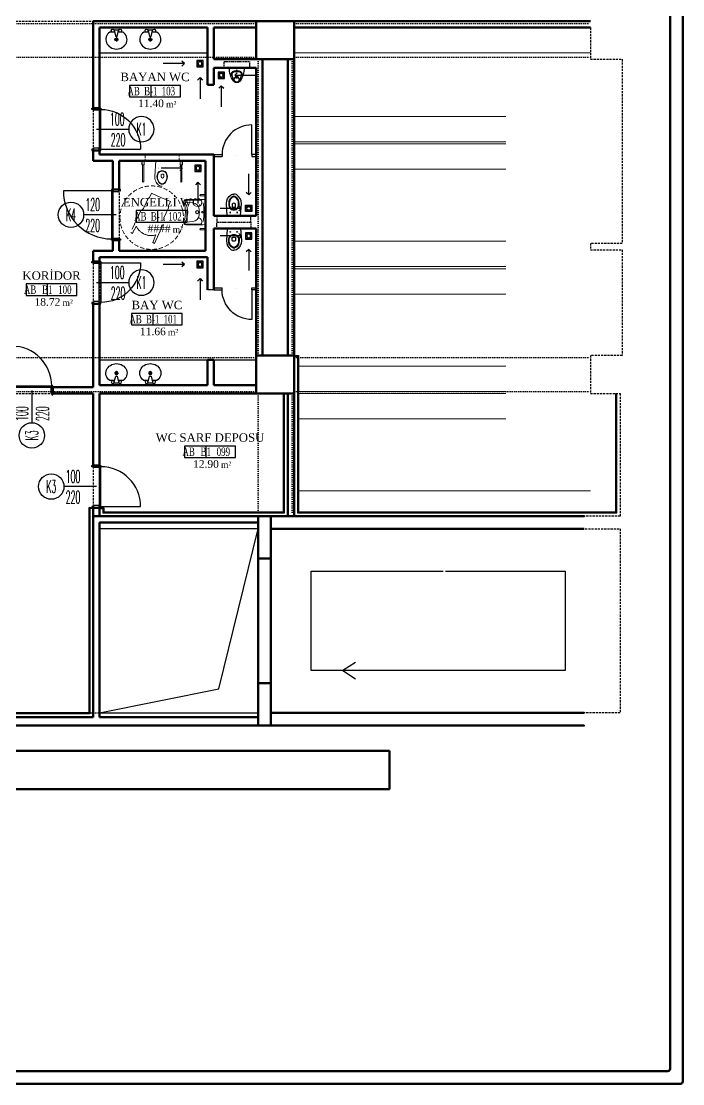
# Model space of a CAD drawing. Extents: x -228812 to 45006, y -308075 to -42938.
# Drawn here: x 37258 to 38821, y -49363 to -46851 of the extents above; entities that cross this region are included whole.
import ezdxf
from ezdxf.enums import TextEntityAlignment as Align

# ---------------------------------------------------------------- set-up
doc = ezdxf.new("R2010")
doc.units = 0
doc.header["$LTSCALE"] = 20
for name, pattern in [('( Hidden )', [0.375, 0.25, -0.125]), ('DOT', [0.25, 0, -0.25]), ('HIDDEN', [0.375, 0.25, -0.125])]:
    doc.linetypes.add(name, pattern=pattern)
doc.layers.get('0').update_dxf_attribs({"linetype": 'CONTINUOUS', "lineweight": 15})
doc.layers.get('DEFPOINTS').update_dxf_attribs({"linetype": 'CONTINUOUS'})
for name, color, linetype, lineweight in [('DUVAR', 7, 'CONTINUOUS', 60), ('KOLON', 7, 'CONTINUOUS', 50), ('tefris', 7, 'CONTINUOUS', 20), ('Y-TEFRIS ISLAK', 142, 'CONTINUOUS', 9)]:
    doc.layers.add(name, color=color, linetype=linetype, lineweight=lineweight)
for name, color, linetype in [('DUVAR-PANEL', 7, 'CONTINUOUS'), ('GOR', 7, 'CONTINUOUS'), ('KAPILAR', 5, 'CONTINUOUS'), ('KIRIS', 9, 'DOT'), ('MERD', 7, 'CONTINUOUS'), ('OK', 7, 'CONTINUOUS'), ('ROOM', 7, 'CONTINUOUS'), ('ROOM-T', 7, 'CONTINUOUS'), ('SIVA', 7, 'CONTINUOUS'), ('TEFRIS SIHHI', 7, 'CONTINUOUS')]:
    doc.layers.add(name, color=color, linetype=linetype)
doc.styles.add('OLC-200', font='tromans.shx', dxfattribs={"width": 0.5, "height": 0.2})
doc.styles.add('OLC-50', font='romans.shx', dxfattribs={"width": 0.5, "height": 0.15})
doc.styles.add('YAZI', font='times.ttf')

# ---------------------------------------------------------------- blocks, each defined once
blk = doc.blocks.new('*U663')
at = {"color": 0}
for p, q in [((-3, 18), (-3, 112)), ((-87, 18), (-87, 14)), ((-50, 7.5), (-50, 7.5)), ((-13, 18), (-13, 14))]:
    blk.add_line(p, q, dxfattribs=at)
at = {"color": 0, "linetype": 'DOT', "ltscale": 20}
blk.add_line((-100, 0), (0, 0), dxfattribs=at)
at = {"color": 0, "lineweight": -3}
for points in [[(-100, 15), (-100, 18), (-97, 18), (-97, 14), (-95, 14), (-95, 1), (-97, 1), (-97, -3), (-100, -3), (-100, 0)], [(0, 15), (0, 18), (-3, 18), (-3, 14), (-5, 14), (-5, 1), (-3, 1), (-3, -3), (0, -3), (0, 0)]]:
    blk.add_lwpolyline(points, dxfattribs=at)
at = {"color": 0}
blk.add_lwpolyline([(-97, 18), (-97, 14), (-3, 14), (-3, 18)], close=True, dxfattribs=at)
at = {"color": 16}
blk.add_lwpolyline([(-50, 7.5), (-50, -69)], dxfattribs=at)
blk.add_circle((-50, -99), 30, dxfattribs=at)
at = {"color": 0}
blk.add_arc((-3, 18), 94, 90, 180, dxfattribs=at)
at = {"color": 16, "style": 'OLC-50', "width": 0.45}
blk.add_attdef('GEN', text='', height=30, rotation=90, dxfattribs=at).set_placement((-50, -65), align=Align.BOTTOM_LEFT)
blk.add_attdef('YUK', text='', height=30, rotation=90, dxfattribs=at).set_placement((-40, -65), align=Align.TOP_LEFT)
at = {"style": 'OLC-50', "width": 0.5, "flags": 1}
for tag, p in [('KABLOK', (-158.3, -83.8)), ('KAMAHKOD', (-53.9, -83.8)), ('KAMAHNO', (-165.2, -120.6)), ('KAMAHAD', (-49.6, -120)), ('KARENK', (-52.6, -154.8)), ('DUVKA', (-158.6, -156)), ('KATIP', (-158.1, -194)), ('KASAMAL', (-53.9, -189.6)), ('KASARENK', (-53.5, -229)), ('KAMAL', (-158.7, -233)), ('MENFEZ', (-160, -268.9)), ('YANGIN', (-54.2, -266.9)), ('ACILYON', (-162.7, -303.5)), ('CEKIT', (-56.3, -303.2)), ('CARPTEK', (-165, -337.4)), ('FOTOSEL', (-56.8, -337.1)), ('PBAR', (-163.2, -371.1)), ('KONTROL', (-57, -371.1))]:
    blk.add_attdef(tag, p, '', height=30, dxfattribs=at)
at = {"color": 16, "style": 'OLC-50', "width": 0.45}
blk.add_attdef('POZ', text='', height=30, rotation=90, dxfattribs=at).set_placement((-50, -99), align=Align.MIDDLE_CENTER)
blk = doc.blocks.new('ROOMNAME')
at = {"color": 0}
blk.add_line((0, 13.5), (0, -13.5), dxfattribs=at)
blk.add_lwpolyline([(-50, 13.5), (-50, -13.5), (70, -13.5), (70, 13.5)], close=True, dxfattribs=at)
at = {"color": 0, "insert": (36, -30.8), "char_height": 15, "width": 39.826, "attachment_point": 4, "style": 'YAZI'}
blk.add_mtext('m²', dxfattribs=at)
at = {"color": 0, "style": 'YAZI'}
for tag, p in [('KOD', (-25, 0)), ('NO', (35, 0))]:
    blk.add_attdef(tag, text='', height=20, dxfattribs=at).set_placement(p, align=Align.MIDDLE_CENTER)
blk.add_attdef('ALAN', text='', height=18, dxfattribs=at).set_placement((31, -29), align=Align.MIDDLE_RIGHT)
at = {"color": 0, "style": 'YAZI', "flags": 1}
for tag, p in [('ALANIHALE', (10, -51.3)), ('CEVRE', (8.8, -70.9))]:
    blk.add_attdef(tag, text='', height=15, dxfattribs=at).set_placement(p, align=Align.MIDDLE_CENTER)
at = {"color": 0, "style": 'OLC-200', "width": 0.5, "flags": 1}
for tag, p in [('DOS', (-43.9, -102.9)), ('SUP', (-12.3, -102.9)), ('DUV', (15.1, -102.9)), ('TAV', (42.4, -102.9)), ('KTIP1', (-43.9, -131.5)), ('KTIP2', (6.1, -131.5)), ('KTIP3', (56.1, -131.5)), ('KTIP1S', (-43.9, -160.1)), ('KTIP2S', (6.1, -160.1)), ('KTIP3S', (56.1, -160.1)), ('PTIP1', (-43.9, -188.6)), ('PTIP2', (6.1, -188.6)), ('PTIP3', (56.1, -188.6)), ('PTIP1S', (-43.9, -217.2)), ('PTIP2S', (6.1, -217.2)), ('PTIP3S', (56.1, -217.2)), ('KISI', (-43.9, -245.8)), ('KW', (6.1, -245.8)), ('ISI', (56.1, -245.8))]:
    blk.add_attdef(tag, p, '', height=15, dxfattribs=at)
at = {"layer": 'ROOM-T', "color": 9, "style": 'YAZI'}
blk.add_attdef('MAHALADI', text='', height=20, dxfattribs=at).set_placement((10, 33.5), align=Align.MIDDLE_CENTER)
blk = doc.blocks.new('K070-PANEL')
at = {"color": 0}
for p, q in [((80, 0), (80, -5)), ((45, -2.5), (45, -2.5))]:
    blk.add_line(p, q, dxfattribs=at)
blk.add_lwpolyline([(10, 0), (10, 70, -0.414214), (80, 0)], format="xyb", dxfattribs=at)
blk.add_lwpolyline([(0, 0), (10, 0), (10, -5), (0, -5)], dxfattribs=at)
blk = doc.blocks.new('ENGELLI LAV')
at = {"layer": 'Y-TEFRIS ISLAK'}
for p, q in [((-29.5, 0), (29.5, 0)), ((-41.5, -1.5), (-41.5, -11.4)), ((-38.3, -1.5), (-38.3, -11.4)), ((-23.9, -8.1), (-20.5, -8.6)), ((-15.3, -12.1), (-13.7, -15)), ((15.2, -12.2), (13.6, -15.1)), ((23.9, -8.3), (20.5, -8.7)), ((38.8, -1.5), (38.8, -11.4)), ((42, -1.5), (42, -11.4)), ((-23.7, -45.1), (-22.3, -29.8)), ((23.4, -45.3), (22.1, -30))]:
    blk.add_line(p, q, dxfattribs=at)
for points in [[(-36.2, -1.5), (-36.2, 0), (-43.4, 0), (-43.4, -1.5)], [(36.6, -1.5), (36.6, 0), (43.8, 0), (43.8, -1.5)]]:
    blk.add_lwpolyline(points, close=True, dxfattribs=at)
for centre, radius in [((-0.1, -19.3), 3.75), ((0, -7.1), 1.75)]:
    blk.add_circle(centre, radius, dxfattribs=at)
for centre, radius, start, end in [((568.8, -27.2), 599, 177.4, 181.8173), ((-39.9, -11.4), 1.6, 180, 360), ((569.3, -27.2), 598, 178.5412, 181.8172), ((-24.5, -12.1), 4, 82.2339, 178.5412), ((-0.6, -178.4), 175, 89.7904, 97.1221), ((-5.4, -31.4), 17, 96.8552, 174.7438), ((-21.5, -15.5), 7, 28.9261, 82.2339), ((-12.4, -14.3), 1.5, 208.9261, 292.2813), ((-0.3, -74.1), 60, 89.7904, 96.8552), ((-0.6, -178.4), 175, 82.4588, 89.7904), ((-0.3, -74.1), 60, 82.7257, 89.7904), ((5.2, -31.4), 17, 4.8371, 82.7257), ((12.3, -14.4), 1.5, 247.2996, 330.6548), ((21.4, -15.6), 7, 97.3469, 150.6548), ((24.4, -12.2), 4, 1.0396, 97.3469), ((-569.5, -23), 598, 357.7636, 1.0396), ((-569, -23), 599, 357.7635, 2.2016), ((40.4, -11.4), 1.6, 180, 360), ((-24.9, -46), 5, 181.8173, 288.6082), ((-22.9, -45.2), 5.53, 189.5581, 271.4313), ((-21.7, -45.3), 2, 174.7438, 292.6634), ((-0.9, -117.1), 70, 89.3812, 108.6082), ((-0.3, -83.7), 42, 89.7904, 119.5014), ((0.1, -117.1), 70, 70.9727, 90.1997), ((-0.3, -83.7), 42, 60.0795, 89.7904), ((21.4, -45.5), 2, 246.9175, 4.8371), ((22.6, -45.4), 5.53, 268.1496, 350.0227), ((24.5, -46.2), 5, 250.9727, 357.7635)]:
    blk.add_arc(centre, radius, start, end, dxfattribs=at)
blk = doc.blocks.new('ENGELLI KL')
at = {"layer": 'Y-TEFRIS ISLAK'}
for p, q in [((-9.3, 46.5), (-48.6, 46.5)), ((-9.3, 43.7), (-48.6, 43.7)), ((-0.3, 47.7), (-9.3, 47.7)), ((-9.3, 47.4), (-9.3, 47.7)), ((-0.3, 47.4), (-9.3, 47.4)), ((-9.3, 42.8), (-9.3, 47.4)), ((-0.3, 42.8), (-9.3, 42.8)), ((-9.3, 42.5), (-9.3, 42.8)), ((-0.3, 42.5), (-9.3, 42.5)), ((-0.3, 39.8), (-0.3, 49.7)), ((-0.3, 49.7), (0, 49.7)), ((-0.3, 39.8), (0, 39.8)), ((0, 39.8), (0, 49.7)), ((-40.6, 0.7), (-40.6, 0.6)), ((-40.6, 0.4), (-40.6, 0.6)), ((-33.1, 3.7), (-37.6, 3.7)), ((-31.6, 0.6), (-31.6, 2.2)), ((-31.6, 0.6), (-31.6, -1.1)), ((0, -15), (0, 15)), ((-33.1, -2.6), (-37.6, -2.6)), ((0, -15), (-36.1, -17.7)), ((-9.3, -43.7), (-48.6, -43.7)), ((-9.3, -46.5), (-48.6, -46.5)), ((-0.3, -42.5), (-9.3, -42.5)), ((-9.3, -42.5), (-9.3, -42.8)), ((-0.3, -42.8), (-9.3, -42.8)), ((-9.3, -42.8), (-9.3, -47.4)), ((-0.3, -47.4), (-9.3, -47.4)), ((-9.3, -47.4), (-9.3, -47.7)), ((-0.3, -47.7), (-9.3, -47.7)), ((-0.3, -39.8), (-0.3, -49.7)), ((-0.3, -39.8), (0, -39.8)), ((-0.3, -49.7), (0, -49.7)), ((0, -39.8), (0, -49.7))]:
    blk.add_line(p, q, dxfattribs=at)
at = {"layer": 'Y-TEFRIS ISLAK', "linetype": 'DOT'}
for p, q in [((-14.9, 7.8), (-19.1, 7.8)), ((-17, 9.6), (-17, 6.2)), ((-14.9, -7.8), (-19.1, -7.8)), ((-17, -9.6), (-17, -6.2))]:
    blk.add_line(p, q, dxfattribs=at)
at = {"layer": 'Y-TEFRIS ISLAK', "linetype": 'HIDDEN'}
blk.add_lwpolyline([(0, -40), (15, -40), (15, 40), (0, 40)], dxfattribs=at)
at = {"layer": 'Y-TEFRIS ISLAK'}
for points in [[(-60, 0, 0, 0, -0.239771), (-53.8, 12.1, 0.8, 0.8, 0)], [(-60, 0, 0, 0, 0.239771), (-53.8, -12.1, 0.8, 0.8, 0)], [(-54.5, 11.6, 0, 0, -0.184999), (-36.1, 17.7, 0.8, 0.8, 0)], [(0, 15, 0, 0, 0), (-36.1, 17.7, 0.8, 0.8, 0)], [(-54.5, -11.6, 0, 0, 0.184999), (-36.1, -17.7, 0.8, 0.8, 0)], [(0, -15, 0, 0, 0), (-36.1, -17.7, 0.8, 0.8, 0)]]:
    blk.add_lwpolyline(points, format="xyseb", dxfattribs=at)
at = {"layer": 'Y-TEFRIS ISLAK', "linetype": 'DOT'}
for centre in [(-17, 7.8), (-17, -7.8)]:
    blk.add_circle(centre, 0.75, dxfattribs=at)
at = {"layer": 'Y-TEFRIS ISLAK'}
for centre, radius, start, end in [((-48.6, 45.1), 1.4, 89.9999, 269.9999), ((-45, 0), 15, 180, 233.9334), ((-45, 0), 10, 126.0665, 180), ((-45, 0), 10, 180, 233.9334), ((-45, 0), 9, 126.0665, 180), ((-45, 0), 9, 180, 233.9334), ((-37.9, -9.7), 22, 73.2154, 126.0665), ((-37.9, -9.7), 21, 73.2154, 126.0665), ((-37.6, 0.7), 3, 90, 180), ((-37.6, 0.4), 3, 180, 270), ((-33.1, 2.2), 1.5, 360, 90), ((-35, -0.1), 11, 45.5549, 73.2154), ((-35, -0.1), 12, 45.5549, 73.2154), ((-33.6, 1.4), 8.9, 358.364, 45.5549), ((-33.6, 1.4), 9.9, 358.364, 45.5549), ((14.5, 0), 39.2, 178.364, 180), ((14.5, 0), 39.2, 180, 181.6359), ((14.5, 0), 38.2, 178.364, 180), ((14.5, 0), 38.2, 180, 181.6359), ((-37.4, 9.3), 27, 230.8256, 272.7501), ((-37.9, 9.7), 22, 233.9334, 286.7845), ((-37.9, 9.7), 21, 233.9334, 286.7845), ((-33.1, -1.1), 1.5, 270, 360), ((-35, 0.1), 11, 286.7845, 314.445), ((-35, 0.1), 12, 286.7845, 314.445), ((-33.6, -1.4), 8.9, 314.445, 1.6359), ((-33.6, -1.4), 9.9, 314.445, 1.6359), ((-48.6, -45.1), 1.4, 90.0001, 270.0001)]:
    blk.add_arc(centre, radius, start, end, dxfattribs=at)
blk = doc.blocks.new('ENGELLI CEMBER')
at = {"layer": 'tefris', "color": 0, "linetype": 'HIDDEN', "ltscale": 10}
blk.add_lwpolyline([(-38.8, -17.5, -0.174584), (-40.8, 9.7), (-49.7, 5.7), (-51, 5.9), (-58.9, 2.4), (-60.7, 6.4), (-6.7, 30.7), (-5.4, 28), (-2.5, 29.3), (-0.5, 28.9), (23.5, 39.7), (27.7, 39.4), (37.9, 44), (48, 21.7), (58.1, -0.7), (47.9, -5.3), (45.3, -8.7), (21.4, -19.5), (20.3, -21.2), (17.4, -22.6), (18.6, -25.3), (-35.4, -49.7), (-37.2, -45.7), (-29.3, -42.2), (-28.6, -41), (-19.7, -37, -0.174584)], format="xyb", close=True, dxfattribs=at)
at = {"layer": 'tefris', "color": 0, "linetype": 'HIDDEN', "ltscale": 2}
blk.add_circle((0, 0), 75, dxfattribs=at)
blk = doc.blocks.new('SUZGEC')
at = {"color": 0, "linetype": 'ByBlock', "ltscale": 0.3, "extrusion": (0, 0, -1)}
blk.add_lwpolyline([(0, 0), (-15, 0), (-15, 15), (0, 15)], close=True, dxfattribs=at)
for radius in [7.03, 4.37]:
    blk.add_circle((-7.5, 7.5), radius, dxfattribs=at)
blk = doc.blocks.new('EGIM-OK')
at = {"color": 0, "ltscale": 200}
for points in [[(50, 0), (0, 0)], [(50, 0), (44.2, 5.9)], [(50, 0), (44.2, -5.9)]]:
    blk.add_lwpolyline(points, dxfattribs=at)
blk = doc.blocks.new('LAVABO UMUMI')
at = {"color": 0, "ltscale": 200}
for p, q in [((-22.8, -5.7), (-22.8, 5.7)), ((-7, 1.7), (-21, 5.2)), ((-17.5, 15.7), (-17.5, 4.4)), ((-7, -1.8), (-7, 1.7)), ((-4.5, 0), (4.5, 0)), ((0, 0), (0, 4.5)), ((-21, -5.2), (-7, -1.8)), ((-17.5, -4.4), (-17.5, -15.7)), ((0, 0), (0, -4.5))]:
    blk.add_line(p, q, dxfattribs=at)
for centre in [(-21, 8.7), (0, 0), (-21, -8.8)]:
    blk.add_circle(centre, 3.5, dxfattribs=at)
blk.add_ellipse((0, 0), major_axis=(0, 25), ratio=0.9, start_param=2.25047, end_param=7.174308, dxfattribs=at)
blk = doc.blocks.new('KLOZET')
at = {"color": 0, "extrusion": (0, 0, -1)}
for p, q in [((0, 15.5), (0, -15.5)), ((0, -15.5), (-29, -17.7))]:
    blk.add_line(p, q, dxfattribs=at)
at = {"color": 0, "linetype": 'HIDDEN', "ltscale": 0.5}
blk.add_lwpolyline([(0, -40), (15, -40), (15, 40), (0, 40)], dxfattribs=at)
at = {"color": 0, "extrusion": (0, 0, -1)}
for points in [[(0, 15.5), (29, 17.7, -0.251194), (50.1, 6.4, -0.116101), (51.5, 0, -0.116101)], [(27.9, 4.2, -0.506507), (27.9, -4.2, -1.085217)], [(27.9, -4.2), (21.5, -4.2, -0.414214), (20.5, -3.2), (20.5, 3.2, -0.414214), (21.5, 4.2), (27.9, 4.2)]]:
    blk.add_lwpolyline(points, format="xyb", dxfattribs=at)
for points in [[(46.3, 0, -0.068595), (45.8, -2.2, -0.325495), (28.9, -12.2), (25.3, -12.2, -0.336667), (13.9, -2.3), (13.9, 0), (13.9, 2.3, -0.336667), (25.3, 12.2), (28.9, 12.2, -0.325495), (45.8, 2.2, -0.068595)], [(45.1, 0, -0.064612), (44.7, -1.8, -0.325625), (29, -11), (25.3, -11, -0.332728), (15.1, -2.2), (15.1, 0), (15.1, 2.2, -0.332728), (25.3, 11), (29, 11, -0.325625), (44.7, 1.8, -0.064612)]]:
    blk.add_lwpolyline(points, format="xyb", close=True, dxfattribs=at)
for centre in [(8, 7.8), (8, -8.5)]:
    blk.add_circle(centre, 0.8, dxfattribs=at)
for centre, radius, start, end in [((37.2, -0.2), 14.3, 334.2235, 0.7134), ((28.9, 7.6), 25.4, 270.0429, 326.4453)]:
    blk.add_arc(centre, radius, start, end, dxfattribs=at)
blk = doc.blocks.new('*U657')
at = {"color": 0}
for p, q in [((-97, 18), (-97, 112)), ((-87, 18), (-87, 14)), ((-50, 7.5), (-50, 7.5)), ((-13, 18), (-13, 14))]:
    blk.add_line(p, q, dxfattribs=at)
at = {"color": 0, "linetype": 'DOT', "ltscale": 20}
blk.add_line((0, 0), (-100, 0), dxfattribs=at)
at = {"color": 16}
blk.add_lwpolyline([(-50, 7.5), (-50, 84)], dxfattribs=at)
at = {"color": 0, "lineweight": -3}
for points in [[(-100, 15), (-100, 18), (-97, 18), (-97, 14), (-95, 14), (-95, 1), (-97, 1), (-97, -3), (-100, -3), (-100, 0)], [(0, 15), (0, 18), (-3, 18), (-3, 14), (-5, 14), (-5, 1), (-3, 1), (-3, -3), (0, -3), (0, 0)]]:
    blk.add_lwpolyline(points, dxfattribs=at)
at = {"color": 0}
blk.add_lwpolyline([(-3, 18), (-3, 14), (-97, 14), (-97, 18)], close=True, dxfattribs=at)
at = {"color": 16}
blk.add_circle((-50, 114), 30, dxfattribs=at)
at = {"color": 0}
blk.add_arc((-97, 18), 94, 0, 90, dxfattribs=at)
at = {"color": 16, "style": 'OLC-50', "width": 0.45}
blk.add_attdef('POZ', text='', height=30, rotation=270, dxfattribs=at).set_placement((-50, 114), align=Align.MIDDLE_CENTER)
blk.add_attdef('YUK', text='', height=30, rotation=270, dxfattribs=at).set_placement((-60, 80), align=Align.TOP_LEFT)
blk.add_attdef('GEN', text='', height=30, rotation=270, dxfattribs=at).set_placement((-50, 80), align=Align.BOTTOM_LEFT)
at = {"style": 'OLC-50', "width": 0.5, "flags": 1}
for tag, p in [('KABLOK', (-158.3, -83.8)), ('KAMAHKOD', (-53.9, -83.8)), ('KAMAHNO', (-165.2, -120.6)), ('KAMAHAD', (-49.6, -120)), ('KARENK', (-52.6, -154.8)), ('DUVKA', (-158.6, -156)), ('KATIP', (-158.1, -194)), ('KASAMAL', (-53.9, -189.6)), ('KASARENK', (-53.5, -229)), ('KAMAL', (-158.7, -233)), ('MENFEZ', (-160, -268.9)), ('YANGIN', (-54.2, -266.9)), ('ACILYON', (-162.7, -303.5)), ('CEKIT', (-56.3, -303.2)), ('CARPTEK', (-165, -337.4)), ('FOTOSEL', (-56.8, -337.1)), ('PBAR', (-163.2, -371.1)), ('KONTROL', (-57, -371.1))]:
    blk.add_attdef(tag, p, '', height=30, dxfattribs=at)
blk = doc.blocks.new('*U656')
at = {"color": 0}
for p, q in [((-3, 18), (-3, 112)), ((-87, 18), (-87, 14)), ((-50, 7.5), (-50, 7.5)), ((-13, 18), (-13, 14))]:
    blk.add_line(p, q, dxfattribs=at)
at = {"color": 0, "linetype": 'DOT', "ltscale": 20}
blk.add_line((-100, 0), (0, 0), dxfattribs=at)
at = {"color": 16}
blk.add_lwpolyline([(-50, 7.5), (-50, 84)], dxfattribs=at)
at = {"color": 0, "lineweight": -3}
for points in [[(-100, 15), (-100, 18), (-97, 18), (-97, 14), (-95, 14), (-95, 1), (-97, 1), (-97, -3), (-100, -3), (-100, 0)], [(0, 15), (0, 18), (-3, 18), (-3, 14), (-5, 14), (-5, 1), (-3, 1), (-3, -3), (0, -3), (0, 0)]]:
    blk.add_lwpolyline(points, dxfattribs=at)
at = {"color": 0}
blk.add_lwpolyline([(-97, 18), (-97, 14), (-3, 14), (-3, 18)], close=True, dxfattribs=at)
at = {"color": 16}
blk.add_circle((-50, 114), 30, dxfattribs=at)
at = {"color": 0}
blk.add_arc((-3, 18), 94, 90, 180, dxfattribs=at)
at = {"color": 16, "style": 'OLC-50', "width": 0.45}
blk.add_attdef('POZ', text='', height=30, rotation=270, dxfattribs=at).set_placement((-50, 114), align=Align.MIDDLE_CENTER)
blk.add_attdef('YUK', text='', height=30, rotation=270, dxfattribs=at).set_placement((-60, 80), align=Align.TOP_LEFT)
blk.add_attdef('GEN', text='', height=30, rotation=270, dxfattribs=at).set_placement((-50, 80), align=Align.BOTTOM_LEFT)
at = {"style": 'OLC-50', "width": 0.5, "flags": 1}
for tag, p in [('KABLOK', (-158.3, -83.8)), ('KAMAHKOD', (-53.9, -83.8)), ('KAMAHNO', (-165.2, -120.6)), ('KAMAHAD', (-49.6, -120)), ('KARENK', (-52.6, -154.8)), ('DUVKA', (-158.6, -156)), ('KATIP', (-158.1, -194)), ('KASAMAL', (-53.9, -189.6)), ('KASARENK', (-53.5, -229)), ('KAMAL', (-158.7, -233)), ('MENFEZ', (-160, -268.9)), ('YANGIN', (-54.2, -266.9)), ('ACILYON', (-162.7, -303.5)), ('CEKIT', (-56.3, -303.2)), ('CARPTEK', (-165, -337.4)), ('FOTOSEL', (-56.8, -337.1)), ('PBAR', (-163.2, -371.1)), ('KONTROL', (-57, -371.1))]:
    blk.add_attdef(tag, p, '', height=30, dxfattribs=at)
blk = doc.blocks.new('*U660')
at = {"color": 0}
for p, q in [((-3, 18), (-3, 132)), ((-107, 18), (-107, 14)), ((-60, 7.5), (-60, 7.5)), ((-13.1, 18), (-13.1, 14))]:
    blk.add_line(p, q, dxfattribs=at)
at = {"color": 0, "linetype": 'DOT', "ltscale": 20}
blk.add_line((-120, 0), (0, 0), dxfattribs=at)
at = {"color": 16}
blk.add_lwpolyline([(-60, 7.5), (-60, 84)], dxfattribs=at)
at = {"color": 0, "lineweight": -3}
for points in [[(-120, 15), (-120, 18), (-117, 18), (-117, 14), (-115, 14), (-115, 1), (-117, 1), (-117, -3), (-120, -3), (-120, 0)], [(0, 15), (0, 18), (-3, 18), (-3, 14), (-5, 14), (-5, 1), (-3, 1), (-3, -3), (0, -3), (0, 0)]]:
    blk.add_lwpolyline(points, dxfattribs=at)
at = {"color": 0}
blk.add_lwpolyline([(-117, 18), (-117, 14), (-3, 14), (-3, 18)], close=True, dxfattribs=at)
at = {"color": 16}
blk.add_circle((-60, 114), 30, dxfattribs=at)
at = {"color": 0}
blk.add_arc((-3, 18), 114, 90, 180, dxfattribs=at)
at = {"color": 16, "style": 'OLC-50', "width": 0.45}
blk.add_attdef('POZ', text='', height=30, rotation=270, dxfattribs=at).set_placement((-60, 114), align=Align.MIDDLE_CENTER)
blk.add_attdef('YUK', text='', height=30, rotation=270, dxfattribs=at).set_placement((-70, 80), align=Align.TOP_LEFT)
blk.add_attdef('GEN', text='', height=30, rotation=270, dxfattribs=at).set_placement((-60, 80), align=Align.BOTTOM_LEFT)
at = {"style": 'OLC-50', "width": 0.5, "flags": 1}
for tag, p in [('KABLOK', (-168.3, -83.8)), ('KAMAHKOD', (-63.9, -83.8)), ('KAMAHNO', (-175.2, -120.6)), ('KAMAHAD', (-59.6, -120)), ('KARENK', (-62.6, -154.8)), ('DUVKA', (-168.6, -156)), ('KATIP', (-168.1, -194)), ('KASAMAL', (-63.9, -189.6)), ('KASARENK', (-63.5, -229)), ('KAMAL', (-168.7, -233)), ('MENFEZ', (-170, -268.9)), ('YANGIN', (-64.2, -266.9)), ('ACILYON', (-172.7, -303.5)), ('CEKIT', (-66.3, -303.2)), ('CARPTEK', (-175, -337.4)), ('FOTOSEL', (-66.8, -337.1)), ('PBAR', (-173.2, -371.1)), ('KONTROL', (-67, -371.1))]:
    blk.add_attdef(tag, p, '', height=30, dxfattribs=at)
blk = doc.blocks.new('*U661')
at = {"color": 0}
for p, q in [((-97, 18), (-97, 112)), ((-87, 18), (-87, 14)), ((-50, 7.5), (-50, 7.5)), ((-13, 18), (-13, 14))]:
    blk.add_line(p, q, dxfattribs=at)
at = {"color": 0, "linetype": 'DOT', "ltscale": 20}
blk.add_line((0, 0), (-100, 0), dxfattribs=at)
at = {"color": 0, "lineweight": -3}
for points in [[(-100, 15), (-100, 18), (-97, 18), (-97, 14), (-95, 14), (-95, 1), (-97, 1), (-97, -3), (-100, -3), (-100, 0)], [(0, 15), (0, 18), (-3, 18), (-3, 14), (-5, 14), (-5, 1), (-3, 1), (-3, -3), (0, -3), (0, 0)]]:
    blk.add_lwpolyline(points, dxfattribs=at)
at = {"color": 0}
blk.add_lwpolyline([(-3, 18), (-3, 14), (-97, 14), (-97, 18)], close=True, dxfattribs=at)
at = {"color": 16}
blk.add_lwpolyline([(-50, 7.5), (-50, -69)], dxfattribs=at)
blk.add_circle((-50, -99), 30, dxfattribs=at)
at = {"color": 0}
blk.add_arc((-97, 18), 94, 0, 90, dxfattribs=at)
at = {"color": 16, "style": 'OLC-50', "width": 0.45}
blk.add_attdef('GEN', text='', height=30, rotation=90, dxfattribs=at).set_placement((-50, -65), align=Align.BOTTOM_LEFT)
blk.add_attdef('YUK', text='', height=30, rotation=90, dxfattribs=at).set_placement((-40, -65), align=Align.TOP_LEFT)
at = {"style": 'OLC-50', "width": 0.5, "flags": 1}
for tag, p in [('KABLOK', (-158.3, -83.8)), ('KAMAHKOD', (-53.9, -83.8)), ('KAMAHNO', (-165.2, -120.6)), ('KAMAHAD', (-49.6, -120)), ('KARENK', (-52.6, -154.8)), ('DUVKA', (-158.6, -156)), ('KATIP', (-158.1, -194)), ('KASAMAL', (-53.9, -189.6)), ('KASARENK', (-53.5, -229)), ('KAMAL', (-158.7, -233)), ('MENFEZ', (-160, -268.9)), ('YANGIN', (-54.2, -266.9)), ('ACILYON', (-162.7, -303.5)), ('CEKIT', (-56.3, -303.2)), ('CARPTEK', (-165, -337.4)), ('FOTOSEL', (-56.8, -337.1)), ('PBAR', (-163.2, -371.1)), ('KONTROL', (-57, -371.1))]:
    blk.add_attdef(tag, p, '', height=30, dxfattribs=at)
at = {"color": 16, "style": 'OLC-50', "width": 0.45}
blk.add_attdef('POZ', text='', height=30, rotation=90, dxfattribs=at).set_placement((-50, -99), align=Align.MIDDLE_CENTER)
blk = doc.blocks.new('PİSSUVAR')
at = {"color": 0, "ltscale": 10}
blk.add_lwpolyline([(-17.2, 0), (17.2, 0, 0.164175), (7.9, 31.2, 0.078994), (6.1, 33, 0.165339), (0, 35, 0.165339), (-6.1, 33, 0.078994), (-7.9, 31.2, 0.164175)], format="xyb", close=True, dxfattribs=at)
for points in [[(-8.7, 10.9, -0.328173), (-11.5, 17.1, -0.07223), (-7.5, 27.9, -0.222841), (-1.3, 33.1, -0.127278), (1.3, 33.1, -0.222841), (7.5, 27.9, -0.07223), (11.5, 17.1, -0.328173), (8.7, 10.9, -0.158394), (3.5, 9.5), (-3.5, 9.5, -0.158394), (-8.7, 10.9)], [(7.5, 28.1), (3.7, 21.9, -0.260692), (0.3, 20), (0, 20), (-0.3, 20, -0.260692), (-3.7, 21.9), (-7.5, 28.1)], [(13.9, 20, -0.482388), (3.5, 8), (-3.5, 8, -0.482388), (-13.9, 20, -0.482388)], [(2.5, 20.7), (2.2, 22.6, 0.372792), (0.2, 24.3), (0, 24.3), (-0.2, 24.3, 0.372792), (-2.2, 22.6), (-2.5, 20.7)]]:
    blk.add_lwpolyline(points, format="xyb", dxfattribs=at)
at = {"color": 0, "linetype": 'HIDDEN', "ltscale": 0.5}
blk.add_lwpolyline([(-30, 0), (-30, -15), (30, -15), (30, 0)], dxfattribs=at)
at = {"color": 0, "ltscale": 10}
blk.add_circle((0, 6.5), 0.933, dxfattribs=at)
blk = doc.blocks.new('KOLON90')
at = {"layer": 'KOLON', "color": 4}
blk.add_lwpolyline([(-45, 45), (45, 45), (45, -45), (-45, -45)], close=True, dxfattribs=at)

msp = doc.modelspace()

# ---------------------------------------------------------------- linework, layer by layer
msp.add_lwpolyline([(37442.875, -48001.5), (37442.874, -48021.5), (37887.874, -48021.5), (37887.874, -47731.5)])
at = {"layer": 'DEFPOINTS', "color": 7, "linetype": '( Hidden )'}
for points in [[(37222.874, -46851.5), (37427.874, -46851.5), (37427.874, -47181.5), (37474.374, -47181.5), (37474.374, -47394), (37427.874, -47394), (37427.874, -47716.5), (37222.874, -47716.5)], [(37902.874, -46866.5), (38602.874, -46866.5), (38602.874, -46941.5), (38677.874, -46941.5), (38677.874, -47376.5), (38602.874, -47376.5), (38602.874, -47391.5), (38677.874, -47391.5), (38677.874, -47641.5), (38602.874, -47641.5), (38602.874, -47731.5), (38672.874, -47731.5), (38672.874, -48021.5), (37902.874, -48021.5)], [(37488.874, -47394), (37692.874, -47394), (37692.874, -47181.5), (37488.874, -47181.5)], [(37887.874, -47731.5), (37442.913, -47731.5), (37442.874, -48021.5), (37887.874, -48021.5)], [(37847.874, -48051.5), (38672.874, -48051.5), (38672.874, -48486.5), (37847.874, -48486.5)]]:
    msp.add_lwpolyline(points, close=True, dxfattribs=at)
for points in [[(37442.874, -47166.5), (37697.874, -47166.5), (37697.874, -47166.5), (37712.874, -47166.5), (37712.874, -47311.5), (37812.874, -47311.5), (37812.874, -46961.5), (37712.874, -46961.5), (37712.874, -47001.5), (37697.874, -47001.5), (37697.874, -46926.5), (37697.874, -46866.5), (37442.874, -46866.5), (37442.874, -47166.5)], [(37442.874, -47409), (37442.874, -47711.5), (37697.874, -47711.5), (37697.874, -47651.5), (37712.874, -47651.5), (37712.874, -47711.5), (37812.874, -47711.5), (37812.874, -47341.5), (37712.874, -47341.5), (37712.874, -47486.5), (37697.874, -47486.5), (37697.874, -47409), (37442.874, -47409)], [(34987.874, -48226.5), (37222.874, -48226.5), (37222.874, -47731.5), (37427.874, -47731.5), (37427.874, -48496.5), (37112.865, -48496.5), (37112.865, -48426.5), (37022.865, -48426.5), (37022.865, -48496.5), (36322.865, -48496.5), (36322.865, -48426.5), (36232.865, -48426.5), (36232.865, -48496.5), (35532.865, -48496.5), (35532.865, -48426.5), (35442.865, -48426.5), (35442.865, -48496.5), (34987.874, -48496.5), (34987.874, -48226.5)]]:
    msp.add_lwpolyline(points, dxfattribs=at)
at = {"layer": 'DUVAR', "color": 2, "linetype": 'ByBlock', "ltscale": 0.5}
for p, q in [((38820.891, -43016.663), (38820.891, -49358.099)), ((38790.891, -43046.663), (38790.891, -49328.099)), ((38785.891, -49333.099), (28781.977, -49333.099)), ((38815.891, -49363.099), (28751.977, -49363.099))]:
    msp.add_line(p, q, dxfattribs=at)
at = {"layer": 'DUVAR', "color": 2}
for p, q in [((37427.874, -46851.5), (37812.874, -46851.5)), ((37427.874, -46851.5), (37427.874, -47056.749, 0.134)), ((37467.874, -46851.5), (37715.374, -46851.5)), ((38602.874, -46851.5), (37902.874, -46851.5)), ((37442.874, -46866.5), (37442.874, -47056.749, 0.134)), ((37697.874, -46866.5, 0.134), (37442.874, -46866.5)), ((37482.874, -46866.5), (37697.874, -46866.5, 0.134)), ((37697.874, -46866.5, 0.134), (37697.874, -47001.5, 0.134)), ((37712.874, -46866.5, 0.134), (37812.874, -46866.5)), ((37712.874, -46866.5, 0.134), (37712.874, -46941.5, 0.134)), ((37902.874, -46866.5), (38602.874, -46866.5)), ((37712.874, -46941.5, 0.134), (37812.874, -46941.5)), ((37827.874, -46941.5), (37827.874, -47641.5)), ((37887.874, -47641.5), (37887.874, -46941.5)), ((37887.874, -46941.5), (37887.874, -47224)), ((37887.879, -47203.506), (37887.883, -46941.5)), ((37902.874, -47641.5), (37902.874, -46941.5)), ((37902.874, -47636.5), (37902.883, -46941.5)), ((37902.874, -46941.5), (37902.874, -47636.5)), ((37712.874, -46961.5, 0.134), (37712.874, -47001.5, 0.134)), ((37712.874, -46961.5, 0.134), (37812.874, -46961.5)), ((37712.874, -46961.5, 0.134), (37712.874, -47001.5, 0.134)), ((37812.874, -46961.5), (37812.874, -47311.5)), ((37697.874, -47001.5, 0.134), (37708.277, -47001.5, 0.134)), ((37708.277, -47001.5, 0.134), (37712.874, -47001.5, 0.134)), ((37427.874, -47056.749, 0.134), (37442.874, -47056.749, 0.134)), ((37427.874, -47156.749, 0.134), (37427.874, -47181.5)), ((37427.874, -47156.749, 0.134), (37442.874, -47156.749, 0.134)), ((37442.874, -47156.749, 0.134), (37442.874, -47166.5)), ((37697.874, -47166.5), (37442.874, -47166.5)), ((37712.874, -47166.5), (37697.874, -47166.5)), ((37712.874, -47166.5), (37712.874, -47311.5)), ((37474.374, -47181.5), (37427.874, -47181.5)), ((37474.374, -47249), (37474.374, -47181.5)), ((37692.874, -47181.5), (37488.874, -47181.5)), ((37488.874, -47249), (37488.874, -47181.5)), ((37692.874, -47181.5, 0.071), (37692.874, -47394, -0.102)), ((37488.874, -47249), (37474.374, -47249)), ((37812.874, -47311.5), (37712.874, -47311.5)), ((37812.874, -47341.5), (37712.874, -47341.5)), ((37712.874, -47341.5), (37712.874, -47486.5)), ((37812.874, -47341.5), (37812.874, -47641.5)), ((37474.374, -47369), (37474.374, -47394)), ((37488.874, -47369), (37474.374, -47369)), ((37488.874, -47369), (37488.874, -47394)), ((37427.874, -47394), (37427.874, -47419.249)), ((37474.374, -47394), (37427.874, -47394)), ((37442.874, -47409), (37442.874, -47419.249)), ((37697.874, -47409), (37442.874, -47409)), ((37692.874, -47394), (37488.874, -47394)), ((37697.874, -47486.5), (37697.874, -47409, -0.267)), ((37427.874, -47419.249), (37442.874, -47419.249)), ((37697.874, -47486.5), (37697.874, -47486.5)), ((37427.874, -47519.249), (37427.874, -47716.5)), ((37427.874, -47519.249), (37442.874, -47519.249)), ((37442.874, -47519.249), (37442.874, -47711.5)), ((37427.874, -47731.5), (37427.874, -47901.5)), ((37442.874, -47901.5), (37442.912, -47731.5)), ((37887.874, -47731.5), (37887.874, -48021.5)), ((37902.874, -47731.5), (37902.874, -48021.5)), ((37442.874, -47901.5), (37427.874, -47901.5)), ((37427.874, -48021.5), (37427.874, -48001.5)), ((37442.874, -48001.5), (37427.874, -48001.5)), ((37442.874, -48021.5), (37442.874, -48001.5)), ((38587.874, -48021.5), (37847.874, -48021.5)), ((38587.874, -48051.5), (37847.874, -48051.5)), ((37817.874, -48121.499), (37817.874, -48416.498)), ((37847.874, -48121.499), (37847.874, -48416.498)), ((38587.874, -48486.5), (37847.874, -48486.501)), ((38587.874, -48516.5), (37847.874, -48516.501))]:
    msp.add_line(p, q, dxfattribs=at)
at = {"layer": 'DUVAR', "color": 2, "ltscale": 0.5}
for p, q in [((37697.874, -47651.5), (37697.874, -47711.5)), ((37697.874, -47651.5), (37712.874, -47651.5)), ((37712.874, -47651.5), (37712.874, -47711.5)), ((37427.874, -47716.5), (37332.874, -47716.5)), ((37332.874, -47716.5), (37332.874, -47731.5)), ((37442.874, -47711.5), (37697.874, -47711.5)), ((37712.874, -47711.5), (37812.874, -47711.5)), ((37427.874, -47731.5), (37332.874, -47731.5)), ((37442.912, -47731.5), (37812.874, -47731.5)), ((37427.874, -48496.5), (37112.865, -48496.5)), ((37817.874, -48496.5), (37442.874, -48496.5)), ((37817.874, -48516.5), (37112.865, -48516.5)), ((37817.874, -48516.5), (37427.874, -48516.5))]:
    msp.add_line(p, q, dxfattribs=at)
at = {"layer": 'DUVAR', "color": 2}
for points in [[(37427.874, -48496.5), (37427.874, -48021.5), (37817.874, -48021.5)], [(37442.874, -48021.5), (37817.874, -48021.5)], [(37442.874, -48496.5), (37442.874, -48036.5), (37817.874, -48036.5)], [(37442.874, -48496.5), (37442.874, -48036.5), (37817.874, -48036.5)]]:
    msp.add_lwpolyline(points, dxfattribs=at)
at = {"layer": 'DUVAR', "color": 2, "linetype": 'ByBlock', "ltscale": 0.5}
for centre, end in [((38785.891, -49328.099), 360), ((38815.891, -49358.099), 0)]:
    msp.add_arc(centre, 5, 270, end, dxfattribs=at)
at = {"layer": 'DUVAR-PANEL', "color": 32}
for p, q in [((37712.874, -47166.5), (37732.431, -47166.5, -0.134)), ((37712.874, -47171.5), (37732.431, -47171.5, -0.134)), ((37712.874, -47481.5), (37732.431, -47481.5, -0.134)), ((37712.874, -47486.5), (37732.431, -47486.5, -0.134))]:
    msp.add_line(p, q, dxfattribs=at)
at = {"layer": 'GOR', "color": 6}
msp.add_lwpolyline([(37442.874, -48486.5), (37724.791, -48429.577), (37817.874, -48051.5), (37442.874, -48051.5), (37442.874, -48486.5), (37817.874, -48486.5), (37817.874, -48051.5)], dxfattribs=at)
at = {"layer": 'KIRIS', "color": 251}
for p, q in [((37112.874, -46856.5), (37812.874, -46856.5)), ((37902.874, -46856.5), (38602.874, -46856.5)), ((37112.874, -46936.5), (37812.874, -46936.5)), ((37817.874, -46941.5), (37817.874, -47641.5)), ((37897.874, -46941.5), (37897.874, -47641.5)), ((37902.874, -46936.5), (38602.874, -46936.5)), ((37112.874, -47646.5), (37812.874, -47646.5)), ((37902.874, -47646.5), (38602.874, -47646.5)), ((37112.874, -47726.5), (37812.874, -47726.5)), ((37817.874, -47731.5), (37817.874, -48021.5)), ((37897.874, -47731.5), (37897.874, -48021.5)), ((37902.874, -47726.5), (38602.874, -47726.5)), ((38587.874, -48021.5), (37897.874, -48021.5)), ((37847.874, -48051.5), (38587.874, -48051.5)), ((37817.874, -48416.498), (37817.874, -48121.499)), ((37847.874, -48121.499), (37847.874, -48416.498)), ((37112.874, -48486.5), (37817.874, -48486.499)), ((37847.874, -48486.497), (38587.874, -48486.5)), ((37112.874, -48516.5), (37817.874, -48516.499)), ((38587.874, -48516.5), (37847.874, -48516.497))]:
    msp.add_line(p, q, dxfattribs=at)
at = {"layer": 'KOLON', "color": 4}
for points in [[(37847.874, -48021.5), (37817.874, -48021.5), (37817.874, -48121.499), (37847.874, -48121.499)], [(37847.874, -48416.498), (37817.874, -48416.498), (37817.874, -48516.497), (37847.874, -48516.497)]]:
    msp.add_lwpolyline(points, close=True, dxfattribs=at)
at = {"layer": 'KOLON', "color": 4, "ltscale": 5}
msp.add_lwpolyline([(38127.876, -48576.502), (38127.876, -48666.497), (37242.874, -48666.497), (37242.874, -48626.501), (34902.874, -48626.5), (34902.874, -48646.497), (33627.877, -48646.497), (33627.877, -48576.5), (33637.876, -48576.5), (33637.876, -48576.5), (34832.874, -48576.5), (34832.874, -48576.5), (37332.874, -48576.501), (37332.874, -48576.501), (38127.876, -48576.502)], dxfattribs=at)
at = {"layer": 'MERD', "color": 6}
for p, q in [((38047.874, -48367.255), (38017.874, -48386.5)), ((38017.874, -48386.5), (38047.874, -48405.745))]:
    msp.add_line(p, q, dxfattribs=at)
msp.add_lwpolyline([(38260.093, -48151.5), (38542.874, -48151.5), (38542.874, -48386.5), (37942.874, -48386.5), (37942.874, -48151.5), (38255.093, -48151.5)], dxfattribs=at)
at = {"layer": 'SIVA', "color": 1}
for points in [[(37902.874, -47641.5), (37912.874, -47641.5), (37912.874, -48011.5), (38662.874, -48011.5), (38662.874, -47731.5)], [(37902.874, -47643.5), (37910.874, -47643.5), (37910.874, -48013.5), (38664.874, -48013.5), (38664.874, -47731.5)], [(37442.877, -48003.5), (37450.875, -48003.501), (37450.875, -48013.5), (37879.874, -48013.5), (37879.874, -47731.5)], [(37442.877, -48001.5), (37452.875, -48001.501), (37452.875, -48011.5), (37877.874, -48011.5), (37877.874, -47731.5)], [(37427.874, -48001.5), (37417.874, -48001.5), (37417.874, -48486.5), (37122.865, -48486.5), (37122.865, -48416.5), (37012.865, -48416.5), (37012.865, -48486.5), (36332.865, -48486.5), (36332.865, -48416.5), (36222.865, -48416.5), (36222.865, -48486.5), (35542.865, -48486.5), (35542.865, -48416.5), (35432.865, -48416.5), (35432.865, -48486.5), (34987.874, -48486.5)], [(37427.874, -48003.5), (37419.874, -48003.5), (37419.874, -48488.5), (37120.865, -48488.5), (37120.865, -48418.5), (37014.865, -48418.5), (37014.865, -48488.5), (36330.865, -48488.5), (36330.865, -48418.5), (36224.865, -48418.5), (36224.865, -48488.5), (35540.865, -48488.5), (35540.865, -48418.5), (35434.865, -48418.5), (35434.865, -48488.5), (34987.874, -48488.5)]]:
    msp.add_lwpolyline(points, dxfattribs=at)
at = {"layer": 'tefris', "color": 11}
for p, q in [((37902.874, -46926.5), (38602.874, -46926.5)), ((37902.874, -47076.5), (38402.874, -47076.5)), ((37902.874, -47136.5), (38402.874, -47136.5)), ((37902.874, -47141.5), (38402.874, -47141.5)), ((37902.874, -47201.5), (38402.874, -47201.5)), ((37902.874, -47371.5), (38402.874, -47371.5)), ((37902.874, -47431.5), (38402.874, -47431.5)), ((37902.874, -47436.5), (38402.874, -47436.5)), ((37902.874, -47496.5), (38402.874, -47496.5)), ((37912.874, -47666.5), (38402.874, -47666.5)), ((37912.874, -47726.5), (38402.874, -47726.5)), ((37912.874, -47731.5), (38402.874, -47731.5)), ((37912.874, -47791.5), (38402.874, -47791.5)), ((37912.874, -47961.5), (38602.874, -47961.5))]:
    msp.add_line(p, q, dxfattribs=at)
at = {"layer": 'tefris', "color": 2}
msp.add_line((37697.874, -47486.5), (37712.874, -47486.5), dxfattribs=at)
at = {"layer": 'TEFRIS SIHHI', "color": 155}
for p, q in [((37442.874, -46926.5), (37697.874, -46926.5, 0.134)), ((37442.874, -47651.5), (37697.874, -47651.5)), ((37712.874, -47651.5), (37812.874, -47651.5))]:
    msp.add_line(p, q, dxfattribs=at)

# ---------------------------------------------------------------- block references
at = {"layer": 'DUVAR-PANEL', "color": 32, "extrusion": (0, 0, -1), "zscale": -1}
msp.add_blockref('K070-PANEL', (-37812.431, -47166.5, 0.134), dxfattribs=at)
at = {"layer": 'DUVAR-PANEL', "color": 32, "extrusion": (0, 0, -1), "xscale": -1, "zscale": -1, "rotation": 180}
msp.add_blockref('K070-PANEL', (-37812.43, -47486.5, 0.134), dxfattribs=at)
at = {"layer": 'KAPILAR'}
ref = msp.add_blockref('*U657', (37427.874, -47056.749, 0.134), dxfattribs=dict(at, xscale=-1, rotation=270.0000000000001))
ref.add_attrib('POZ', 'K1', dxfattribs={"layer": '0', "color": 16, "height": 30, "style": 'OLC-50', "width": 0.45}).set_placement((37541.874, -47106.749, 0.134), align=Align.MIDDLE_CENTER)
ref.add_attrib('GEN', '100', dxfattribs={"layer": '0', "color": 16, "height": 30, "style": 'OLC-50', "width": 0.45}).set_placement((37467.374, -47106.749, 0.134), align=Align.BOTTOM_LEFT)
ref.add_attrib('YUK', '220', dxfattribs={"layer": '0', "color": 16, "height": 30, "style": 'OLC-50', "width": 0.45}).set_placement((37469.303, -47116.749, 0.134), align=Align.TOP_LEFT)
for name, p, rotation, values in [('*U660', (37489.374, -47249), 89.99999999999999, {'POZ': 'K4', 'GEN': '120', 'YUK': '220'}), ('*U663', (37427.874, -48001.5), 270, {'POZ': 'K3', 'GEN': '100', 'YUK': '220'})]:
    msp.add_blockref(name, p, dxfattribs=dict(at, rotation=rotation)).add_auto_attribs(values)
ref = msp.add_blockref('*U656', (37427.874, -47419.249), dxfattribs=dict(at, xscale=-1, rotation=270.0000000000001))
ref.add_attrib('POZ', 'K1', dxfattribs={"layer": '0', "color": 16, "height": 30, "style": 'OLC-50', "width": 0.45}).set_placement((37541.874, -47469.249), align=Align.MIDDLE_CENTER)
ref.add_attrib('GEN', '100', dxfattribs={"layer": '0', "color": 16, "height": 30, "style": 'OLC-50', "width": 0.45}).set_placement((37467.374, -47469.249), align=Align.BOTTOM_LEFT)
ref.add_attrib('YUK', '220', dxfattribs={"layer": '0', "color": 16, "height": 30, "style": 'OLC-50', "width": 0.45}).set_placement((37469.303, -47479.249), align=Align.TOP_LEFT)
msp.add_blockref('*U661', (37332.874, -47731.5), dxfattribs=at).add_auto_attribs({'POZ': 'K3', 'GEN': '100', 'YUK': '220'})
at = {"layer": 'KOLON', "color": 1}
for p in [(37857.874, -46896.5), (37857.874, -47686.5)]:
    msp.add_blockref('KOLON90', p, dxfattribs=at)
at = {"layer": 'OK', "color": 252}
for p in [(37593.343, -46951.5, 0), (37588.343, -47199), (37593.343, -47426.5, -0.267)]:
    msp.add_blockref('EGIM-OK', p, dxfattribs=at)
for p, rotation in [((37680.374, -47034.777, -0.134), 89.9999988256513), ((37730.374, -47053.846, 0.134), 89.99999882565135), ((37795.374, -47211.969), 270), ((37675.374, -47282.277, -0.134), 89.9999988256513), ((37727.905, -47359), 359.9999988256512), ((37680.374, -47509.777, -0.401), 89.9999988256513)]:
    msp.add_blockref('EGIM-OK', p, dxfattribs=dict(at, rotation=rotation))
at = {"layer": 'OK', "color": 252, "xscale": -1}
msp.add_blockref('EGIM-OK', (37812.405, -46979, 0.134), dxfattribs=at)
for p, rotation in [((37727.905, -47294), 180.0000011743487), ((37795.374, -47441.031), 270)]:
    msp.add_blockref('EGIM-OK', p, dxfattribs=dict(at, rotation=rotation))
at = {"layer": 'ROOM', "ltscale": 0.5}
ref = msp.add_blockref('ROOMNAME', (37564.012, -47016.594), dxfattribs=at)
ref.add_attrib('MAHALADI', 'BAYAN WC', dxfattribs={"layer": 'ROOM-T', "color": 9, "height": 20, "style": 'YAZI'}).set_placement((37574.012, -46983.094), align=Align.MIDDLE_CENTER)
ref.add_attrib('BLOK', 'AB', dxfattribs={"layer": '0', "color": 0, "height": 20, "style": 'YAZI', "width": 0.7}).set_placement((37523.44, -47016.594), align=Align.MIDDLE_CENTER)
ref.add_attrib('KOD', 'B-1', dxfattribs={"layer": '0', "color": 0, "height": 20, "style": 'YAZI', "width": 0.7}).set_placement((37564.012, -47016.594), align=Align.MIDDLE_CENTER)
ref.add_attrib('NO', '103', dxfattribs={"layer": '0', "color": 0, "height": 20, "style": 'YAZI', "width": 0.7}).set_placement((37605.583, -47016.594), align=Align.MIDDLE_CENTER)
ref.add_attrib('ALAN', '11.40', dxfattribs={"layer": '0', "color": 0, "height": 18, "style": 'YAZI'}).set_placement((37595.012, -47045.594), align=Align.MIDDLE_RIGHT)
ref = msp.add_blockref('ROOMNAME', (37579.768, -47312.674), dxfattribs=at)
ref.add_attrib('MAHALADI', 'ENGELLİ WC', dxfattribs={"layer": 'ROOM-T', "color": 9, "height": 20, "style": 'YAZI'}).set_placement((37589.768, -47279.174), align=Align.MIDDLE_CENTER)
ref.add_attrib('BLOK', 'AB', dxfattribs={"layer": '0', "color": 0, "height": 20, "style": 'YAZI', "width": 0.7}).set_placement((37539.196, -47312.674), align=Align.MIDDLE_CENTER)
ref.add_attrib('KOD', 'B-1', dxfattribs={"layer": '0', "color": 0, "height": 20, "style": 'YAZI', "width": 0.7}).set_placement((37579.768, -47312.674), align=Align.MIDDLE_CENTER)
ref.add_attrib('NO', '102', dxfattribs={"layer": '0', "color": 0, "height": 20, "style": 'YAZI', "width": 0.7}).set_placement((37621.339, -47312.674), align=Align.MIDDLE_CENTER)
ref.add_attrib('ALAN', '####', dxfattribs={"layer": '0', "color": 0, "height": 18, "style": 'YAZI'}).set_placement((37610.768, -47341.674), align=Align.MIDDLE_RIGHT)
ref = msp.add_blockref('ROOMNAME', (37319.375, -47486.042), dxfattribs=at)
ref.add_attrib('MAHALADI', 'KORİDOR', dxfattribs={"layer": 'ROOM-T', "color": 9, "height": 20, "style": 'YAZI'}).set_placement((37329.375, -47452.542), align=Align.MIDDLE_CENTER)
ref.add_attrib('BLOK', 'AB', dxfattribs={"layer": '0', "color": 0, "height": 20, "style": 'YAZI', "width": 0.7}).set_placement((37278.803, -47486.042), align=Align.MIDDLE_CENTER)
ref.add_attrib('KOD', 'B1', dxfattribs={"layer": '0', "color": 0, "height": 20, "style": 'YAZI', "width": 0.7}).set_placement((37319.375, -47486.042), align=Align.MIDDLE_CENTER)
ref.add_attrib('NO', '100', dxfattribs={"layer": '0', "color": 0, "height": 20, "style": 'YAZI', "width": 0.7}).set_placement((37360.946, -47486.042), align=Align.MIDDLE_CENTER)
ref.add_attrib('ALAN', '18.72', dxfattribs={"layer": '0', "color": 0, "height": 18, "style": 'YAZI'}).set_placement((37350.375, -47515.042), align=Align.MIDDLE_RIGHT)
ref = msp.add_blockref('ROOMNAME', (37568.458, -47555.682), dxfattribs=at)
ref.add_attrib('MAHALADI', 'BAY WC', dxfattribs={"layer": 'ROOM-T', "color": 9, "height": 20, "style": 'YAZI'}).set_placement((37578.458, -47522.182), align=Align.MIDDLE_CENTER)
ref.add_attrib('BLOK', 'AB', dxfattribs={"layer": '0', "color": 0, "height": 20, "style": 'YAZI', "width": 0.7}).set_placement((37527.887, -47555.682), align=Align.MIDDLE_CENTER)
ref.add_attrib('KOD', 'B-1', dxfattribs={"layer": '0', "color": 0, "height": 20, "style": 'YAZI', "width": 0.7}).set_placement((37568.458, -47555.682), align=Align.MIDDLE_CENTER)
ref.add_attrib('NO', '101', dxfattribs={"layer": '0', "color": 0, "height": 20, "style": 'YAZI', "width": 0.7}).set_placement((37610.03, -47555.682), align=Align.MIDDLE_CENTER)
ref.add_attrib('ALAN', '11.66', dxfattribs={"layer": '0', "color": 0, "height": 18, "style": 'YAZI'}).set_placement((37599.458, -47584.682), align=Align.MIDDLE_RIGHT)
ref = msp.add_blockref('ROOMNAME', (37693.917, -47869.095), dxfattribs=at)
ref.add_attrib('MAHALADI', 'WC SARF DEPOSU', dxfattribs={"layer": 'ROOM-T', "color": 9, "height": 20, "style": 'YAZI'}).set_placement((37703.917, -47835.595), align=Align.MIDDLE_CENTER)
ref.add_attrib('BLOK', 'AB', dxfattribs={"layer": '0', "color": 0, "height": 20, "style": 'YAZI', "width": 0.7}).set_placement((37653.346, -47869.095), align=Align.MIDDLE_CENTER)
ref.add_attrib('KOD', 'B1', dxfattribs={"layer": '0', "color": 0, "height": 20, "style": 'YAZI', "width": 0.7}).set_placement((37693.917, -47869.095), align=Align.MIDDLE_CENTER)
ref.add_attrib('NO', '099', dxfattribs={"layer": '0', "color": 0, "height": 20, "style": 'YAZI', "width": 0.7}).set_placement((37735.489, -47869.095), align=Align.MIDDLE_CENTER)
ref.add_attrib('ALAN', '12.90', dxfattribs={"layer": '0', "color": 0, "height": 18, "style": 'YAZI'}).set_placement((37724.917, -47898.095), align=Align.MIDDLE_RIGHT)
at = {"layer": 'tefris', "color": 11, "xscale": -1, "rotation": 270}
msp.add_blockref('ENGELLI CEMBER', (37566.197, -47315.823), dxfattribs=at)
at = {"layer": 'TEFRIS SIHHI', "color": 155, "rotation": 270}
for name, p in [('LAVABO UMUMI', (37482.874, -46894.752)), ('LAVABO UMUMI', (37562.874, -46894.752)), ('KLOZET', (37760.291, -47311.5))]:
    msp.add_blockref(name, p, dxfattribs=at)
at = {"layer": 'TEFRIS SIHHI', "color": 155, "linetype": 'HIDDEN'}
for p, rotation in [((37687.874, -46944, 0), 180), ((37737.874, -46971.5, 0.134), 180), ((37682.874, -47191.5), 180), ((37802.874, -47366.5), 90), ((37687.874, -47419, -0.267), 180)]:
    msp.add_blockref('SUZGEC', p, dxfattribs=dict(at, rotation=rotation))
at = {"layer": 'TEFRIS SIHHI', "color": 155, "xscale": -1}
for name, p, rotation in [('PİSSUVAR', (37767.061, -46961.5), 180), ('ENGELLI KL', (37590.874, -47181.5), 270), ('ENGELLI LAV', (37692.874, -47302.75), 270), ('KLOZET', (37760.291, -47341.5), 270), ('LAVABO UMUMI', (37482.874, -47683.248), 270), ('LAVABO UMUMI', (37562.874, -47683.248), 270)]:
    msp.add_blockref(name, p, dxfattribs=dict(at, rotation=rotation))
at = {"layer": 'TEFRIS SIHHI', "color": 155, "linetype": 'HIDDEN', "xscale": -1, "rotation": 90}
msp.add_blockref('SUZGEC', (37802.874, -47286.5), dxfattribs=at)

doc.saveas('drawing.dxf')
